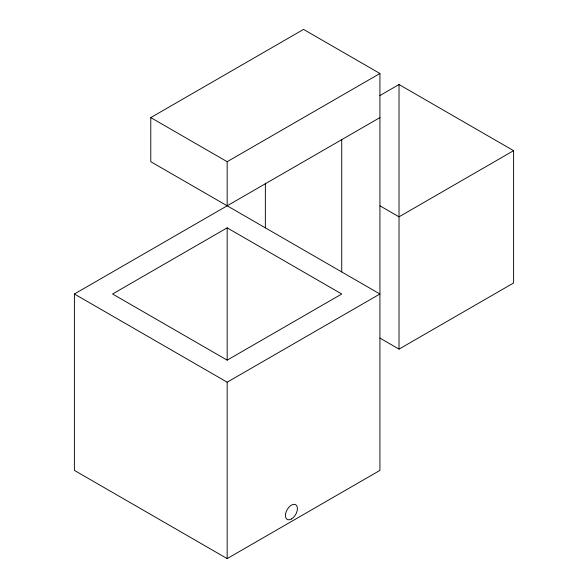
<?xml version="1.0" encoding="UTF-8"?>
<svg xmlns="http://www.w3.org/2000/svg" width="588" height="588" viewBox="0 0 588 588"><rect width="100%" height="100%" fill="white"/><g stroke="black" fill="none" stroke-linecap="round" stroke-linejoin="round"><path stroke-width="0.88" d="M74.397 294L227.166 382.2L379.929 294L150.778 161.7L150.778 117.6L303.548 29.4L379.929 73.5L379.929 470.4L227.166 558.6L74.397 470.4L74.397 294L379.929 117.6M150.778 117.6L227.166 161.7L379.929 73.5M379.929 95.55L399.024 84.525L513.603 150.675L513.603 282.975L399.024 349.125L379.929 338.1M227.166 227.85L112.587 294L227.166 360.15L341.738 294L227.166 227.85L227.166 360.15M513.603 150.675L399.024 216.825L379.929 205.8M399.024 84.525L399.024 349.125M341.738 139.65L341.738 271.95M265.357 183.14L265.357 227.85M227.166 161.7L227.166 205.8M227.166 382.2L227.166 558.6M291.428 518.984A8.482 4.895 -60 0 0 296.624 505.592A8.482 4.895 -60 0 0 286.231 511.597A8.482 4.895 -60 0 0 291.428 518.984"/></g></svg>
